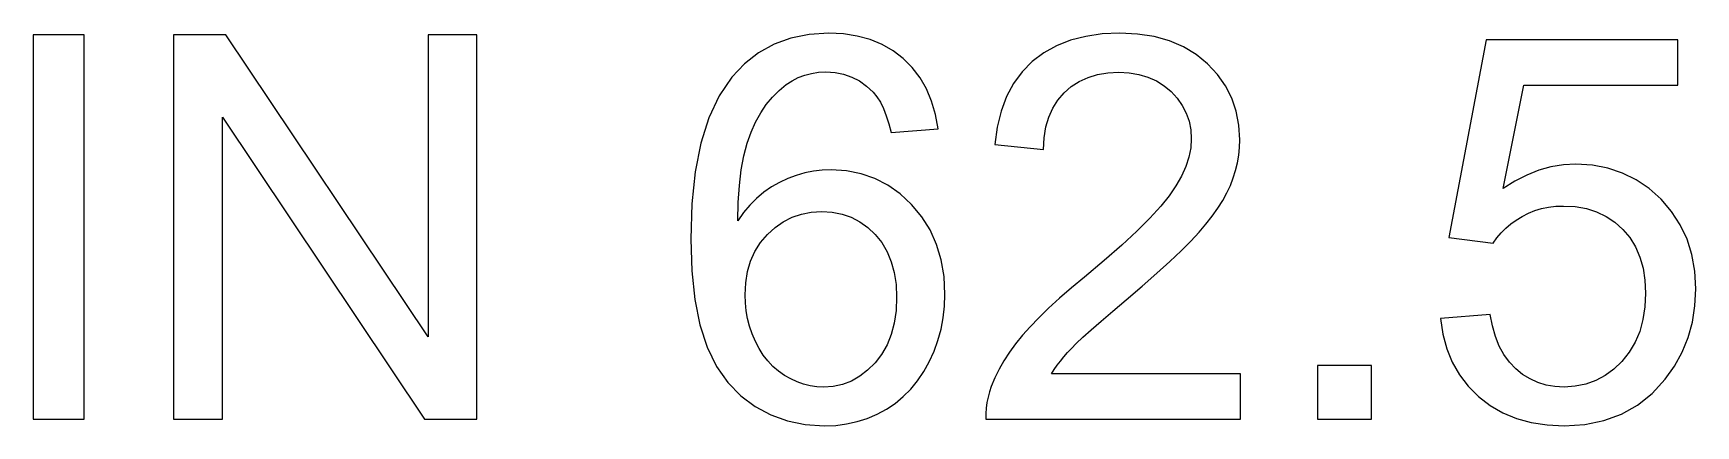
# Model space of a CAD drawing. Header units: millimetres. Extents: x -7 to 7, y 61 to 333.
# Drawn here: x -4.65 to 4.65, y 61.4 to 63.6 of the extents above.
import ezdxf

# ---------------------------------------------------------------- set-up
doc = ezdxf.new("R2010")
doc.units = ezdxf.units.MM
doc.layers.add('MARK_GLYPH', color=7, linetype='Continuous')

msp = doc.modelspace()

# ---------------------------------------------------------------- linework, layer by layer
at = {"layer": 'MARK_GLYPH'}
for points in [[(-4.651133, 63.591065), (-4.651133, 61.436682), (-4.366139, 61.436682), (-4.366139, 63.591065)], [(-3.866225, 63.591065), (-3.866225, 61.436682), (-3.592988, 61.436682), (-3.592988, 63.129714), (-2.461479, 61.436682), (-2.168961, 61.436682), (-2.168961, 63.591065), (-2.442198, 63.591065), (-2.442198, 61.899444), (-3.574177, 63.591065)], [(0.148611, 63.043181), (0.411501, 63.063403), (0.397209, 63.14424), (0.375654, 63.219016), (0.346836, 63.28773), (0.310755, 63.350382), (0.26741, 63.406974), (0.216802, 63.457503), (0.160159, 63.501044), (0.098394, 63.536668), (0.031509, 63.564376), (-0.040497, 63.584167), (-0.117624, 63.596042), (-0.199872, 63.6), (-0.309644, 63.593142), (-0.411657, 63.572567), (-0.505911, 63.538275), (-0.592404, 63.490266), (-0.671138, 63.428541), (-0.742112, 63.3531), (-0.812524, 63.249101), (-0.870134, 63.12616), (-0.914942, 62.984277), (-0.946948, 62.823453), (-0.966151, 62.643686), (-0.972552, 62.444976), (-0.966765, 62.267509), (-0.949404, 62.107572), (-0.920468, 61.965167), (-0.879958, 61.840293), (-0.827874, 61.73295), (-0.764215, 61.643138), (-0.69123, 61.568846), (-0.611477, 61.508061), (-0.524957, 61.460785), (-0.431671, 61.427015), (-0.331617, 61.406754), (-0.224797, 61.4), (-0.161204, 61.402574), (-0.09991, 61.410294), (-0.040915, 61.423162), (0.015781, 61.441176), (0.070177, 61.464338), (0.122274, 61.492646), (0.171406, 61.525789), (0.216907, 61.563451), (0.258775, 61.605633), (0.297012, 61.652335), (0.331617, 61.703557), (0.362591, 61.759299), (0.389319, 61.818111), (0.411187, 61.878543), (0.428196, 61.940594), (0.440345, 62.004266), (0.447634, 62.069557), (0.450064, 62.136469), (0.444891, 62.236143), (0.429372, 62.329495), (0.403506, 62.416524), (0.367294, 62.497231), (0.320735, 62.571614), (0.263831, 62.639675), (0.199728, 62.699166), (0.131262, 62.747841), (0.058433, 62.785699), (-0.018759, 62.81274), (-0.100315, 62.828965), (-0.186233, 62.834374), (-0.236345, 62.832414), (-0.285725, 62.826536), (-0.334374, 62.816738), (-0.382291, 62.803021), (-0.429476, 62.785385), (-0.47593, 62.763831), (-0.520829, 62.738239), (-0.563351, 62.708494), (-0.603495, 62.674594), (-0.641262, 62.63654), (-0.676651, 62.594332), (-0.709662, 62.547969), (-0.706801, 62.65155), (-0.7001, 62.7469), (-0.689558, 62.834021), (-0.675175, 62.912912), (-0.656951, 62.983572), (-0.634887, 63.046003), (-0.609295, 63.101993), (-0.580804, 63.153332), (-0.549412, 63.200021), (-0.51512, 63.24206), (-0.477929, 63.279448), (-0.437837, 63.312185), (-0.405152, 63.333739), (-0.370742, 63.351375), (-0.334609, 63.365092), (-0.296751, 63.37489), (-0.257168, 63.380768), (-0.215861, 63.382728), (-0.164875, 63.379579), (-0.116631, 63.370134), (-0.071131, 63.354393), (-0.028374, 63.332355), (0.01164, 63.30402), (0.04891, 63.269389), (0.069576, 63.24351), (0.088623, 63.212902), (0.10605, 63.177565), (0.121856, 63.137499), (0.136043, 63.092705)], [(2.103121, 61.436682), (2.103121, 61.691107), (1.046387, 61.691107), (1.061763, 61.715066), (1.078419, 61.738972), (1.096355, 61.762826), (1.115572, 61.786628), (1.136068, 61.810377), (1.157845, 61.834074), (1.185161, 61.861469), (1.221961, 61.895995), (1.268245, 61.937655), (1.324013, 61.986447), (1.389265, 62.042372), (1.464002, 62.10543), (1.554493, 62.182844), (1.63597, 62.254563), (1.708433, 62.320586), (1.771883, 62.380913), (1.826318, 62.435545), (1.87174, 62.484481), (1.910709, 62.53019), (1.945784, 62.575141), (1.976967, 62.619335), (2.004256, 62.662771), (2.027653, 62.70545), (2.047157, 62.747371), (2.063395, 62.789187), (2.07668, 62.831238), (2.087014, 62.873525), (2.094395, 62.916047), (2.098823, 62.958804), (2.100299, 63.001796), (2.09527, 63.084305), (2.080181, 63.162216), (2.055034, 63.235528), (2.019828, 63.304242), (1.974563, 63.368358), (1.919239, 63.427875), (1.85545, 63.480469), (1.784476, 63.5235), (1.706317, 63.556969), (1.620973, 63.580875), (1.528444, 63.595219), (1.42873, 63.6), (1.329683, 63.595571), (1.237585, 63.582286), (1.152437, 63.560143), (1.074239, 63.529144), (1.00299, 63.489287), (0.938692, 63.440573), (0.88231, 63.383407), (0.834497, 63.318194), (0.795254, 63.244934), (0.764581, 63.163626), (0.742478, 63.074272), (0.728944, 62.97687), (1.00077, 62.949124), (1.004388, 63.014232), (1.014303, 63.074429), (1.030515, 63.129714), (1.053024, 63.180086), (1.081829, 63.225547), (1.11693, 63.266097), (1.157297, 63.301159), (1.201895, 63.329847), (1.250727, 63.352159), (1.303791, 63.368097), (1.361087, 63.377659), (1.422617, 63.380847), (1.480919, 63.377842), (1.535433, 63.368828), (1.586159, 63.353805), (1.633096, 63.332773), (1.676245, 63.305731), (1.715605, 63.272681), (1.750093, 63.23541), (1.77831, 63.195397), (1.800257, 63.15264), (1.815933, 63.10714), (1.825338, 63.058896), (1.828474, 63.007909), (1.825038, 62.957393), (1.814731, 62.905857), (1.797552, 62.853303), (1.773502, 62.799729), (1.742581, 62.745137), (1.704788, 62.689525), (1.657381, 62.630086), (1.597302, 62.564011), (1.524551, 62.4913), (1.439129, 62.411952), (1.341035, 62.325968), (1.230269, 62.233348), (1.157675, 62.172811), (1.091012, 62.114731), (1.03028, 62.059106), (0.975479, 62.005938), (0.926608, 61.955225), (0.883668, 61.906969), (0.845653, 61.859823), (0.811244, 61.812441), (0.78044, 61.764825), (0.753242, 61.716973), (0.729649, 61.668886), (0.709662, 61.620564), (0.699538, 61.590897), (0.691426, 61.560838), (0.685325, 61.530387), (0.681236, 61.499544), (0.679159, 61.468309), (0.679094, 61.436682)], [(3.500342, 62.02454), (3.222873, 62.001026), (3.23608, 61.913396), (3.258145, 61.831723), (3.289066, 61.756007), (3.328844, 61.686248), (3.37748, 61.622445), (3.434972, 61.5646), (3.500042, 61.514306), (3.571094, 61.473156), (3.64813, 61.44115), (3.731148, 61.418289), (3.82015, 61.404572), (3.915135, 61.4), (4.030394, 61.407263), (4.137267, 61.429053), (4.235752, 61.46537), (4.325852, 61.516213), (4.407564, 61.581583), (4.480889, 61.661479), (4.532908, 61.7347), (4.575469, 61.812337), (4.608572, 61.894389), (4.632217, 61.980856), (4.646404, 62.071739), (4.651133, 62.167037), (4.645738, 62.266307), (4.629552, 62.359384), (4.602576, 62.44627), (4.564809, 62.526963), (4.516252, 62.601464), (4.456905, 62.669773), (4.389863, 62.729552), (4.317909, 62.778462), (4.241043, 62.816503), (4.159266, 62.843675), (4.072576, 62.859978), (3.980975, 62.865413), (3.910497, 62.86165), (3.841091, 62.850363), (3.772755, 62.831552), (3.705491, 62.805216), (3.639299, 62.771355), (3.574177, 62.72997), (3.689867, 63.308893), (4.550021, 63.308893), (4.550021, 63.561907), (3.478239, 63.561907), (3.269902, 62.455323), (3.518213, 62.422873), (3.539023, 62.452788), (3.562263, 62.480771), (3.587933, 62.506819), (3.616032, 62.530934), (3.646562, 62.553116), (3.679521, 62.573365), (3.714544, 62.591183), (3.750952, 62.605762), (3.788745, 62.617101), (3.827923, 62.625201), (3.868485, 62.63006), (3.910432, 62.63168), (3.976899, 62.628035), (4.038977, 62.617101), (4.096665, 62.598878), (4.149964, 62.573365), (4.198874, 62.540562), (4.243395, 62.50047), (4.282193, 62.454239), (4.313938, 62.402703), (4.338628, 62.345864), (4.356263, 62.28372), (4.366845, 62.216274), (4.370372, 62.143523), (4.366701, 62.066801), (4.355689, 61.995278), (4.337334, 61.928955), (4.311638, 61.867831), (4.278601, 61.811906), (4.238221, 61.76118), (4.192538, 61.717208), (4.143589, 61.681231), (4.091375, 61.653249), (4.035894, 61.633262), (3.977147, 61.62127), (3.915135, 61.617272), (3.863442, 61.620107), (3.814337, 61.628611), (3.767817, 61.642785), (3.723885, 61.662629), (3.682539, 61.688142), (3.643779, 61.719324), (3.608573, 61.756281), (3.577887, 61.798803), (3.551721, 61.84689), (3.530075, 61.900542), (3.512948, 61.959758)], [(-0.668277, 62.134587), (-0.664815, 62.201956), (-0.65443, 62.264857), (-0.637121, 62.32329), (-0.612888, 62.377255), (-0.581731, 62.426753), (-0.543651, 62.471783), (-0.50045, 62.511156), (-0.454244, 62.543371), (-0.405034, 62.568427), (-0.352819, 62.586324), (-0.2976, 62.597062), (-0.239376, 62.600641), (-0.18089, 62.597062), (-0.125828, 62.586324), (-0.074188, 62.568427), (-0.02597, 62.543371), (0.018825, 62.511156), (0.060197, 62.471783), (0.096696, 62.426348), (0.126559, 62.375635), (0.149786, 62.319645), (0.166377, 62.258377), (0.176331, 62.191832), (0.179649, 62.120009), (0.176292, 62.045259), (0.16622, 61.975892), (0.149434, 61.911907), (0.125932, 61.853304), (0.095716, 61.800083), (0.058786, 61.752245), (0.017348, 61.711003), (-0.026702, 61.67726), (-0.073365, 61.651015), (-0.12264, 61.632269), (-0.174529, 61.621022), (-0.229029, 61.617272), (-0.266992, 61.619088), (-0.30438, 61.624536), (-0.341193, 61.633615), (-0.377431, 61.646326), (-0.413094, 61.662668), (-0.448183, 61.682642), (-0.481691, 61.706222), (-0.512612, 61.733067), (-0.540947, 61.763179), (-0.566695, 61.796556), (-0.589857, 61.833199), (-0.610432, 61.873108), (-0.628107, 61.91512), (-0.642568, 61.95776), (-0.653816, 62.001026), (-0.66185, 62.044919), (-0.66667, 62.08944)], [(2.534844, 61.738136), (2.534844, 61.436682), (2.836298, 61.436682), (2.836298, 61.738136)]]:
    msp.add_lwpolyline(points, close=True, dxfattribs=at)

doc.saveas('drawing.dxf')
